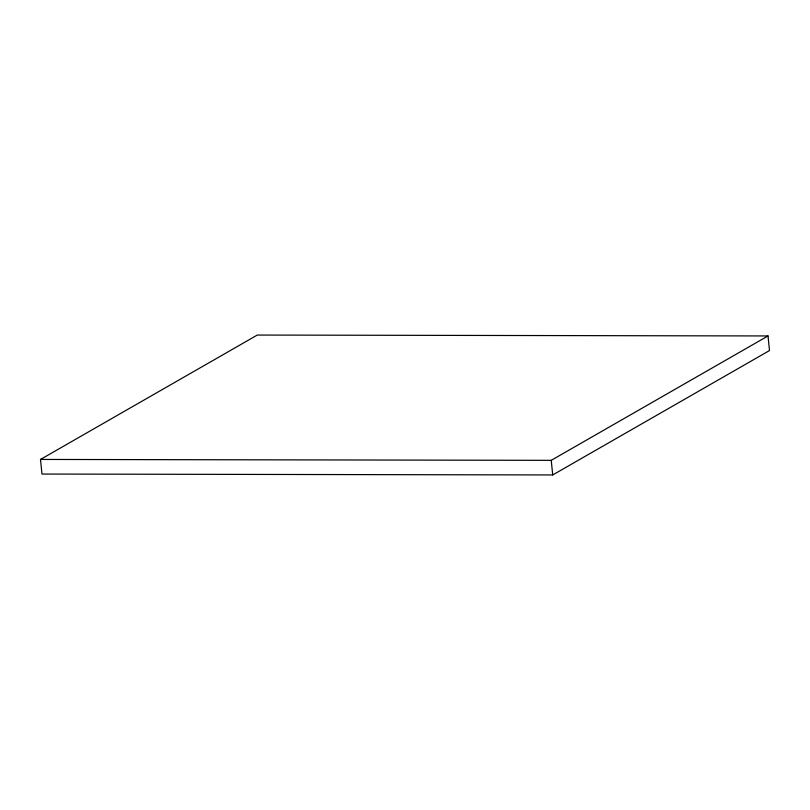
<?xml version="1.0" encoding="UTF-8"?>
<svg xmlns="http://www.w3.org/2000/svg" width="810" height="810" viewBox="0 0 810 810"><rect width="100%" height="100%" fill="white"/><g stroke="black" fill="none" stroke-linecap="round" stroke-linejoin="round"><path stroke-width="1.21" d="M40.5 459.442L257.286 335.057L768.012 335.947L769.5 350.558L552.714 474.943L41.988 474.052L40.5 459.442L551.235 460.333L768.012 335.947M551.235 460.333L552.714 474.943"/></g></svg>
